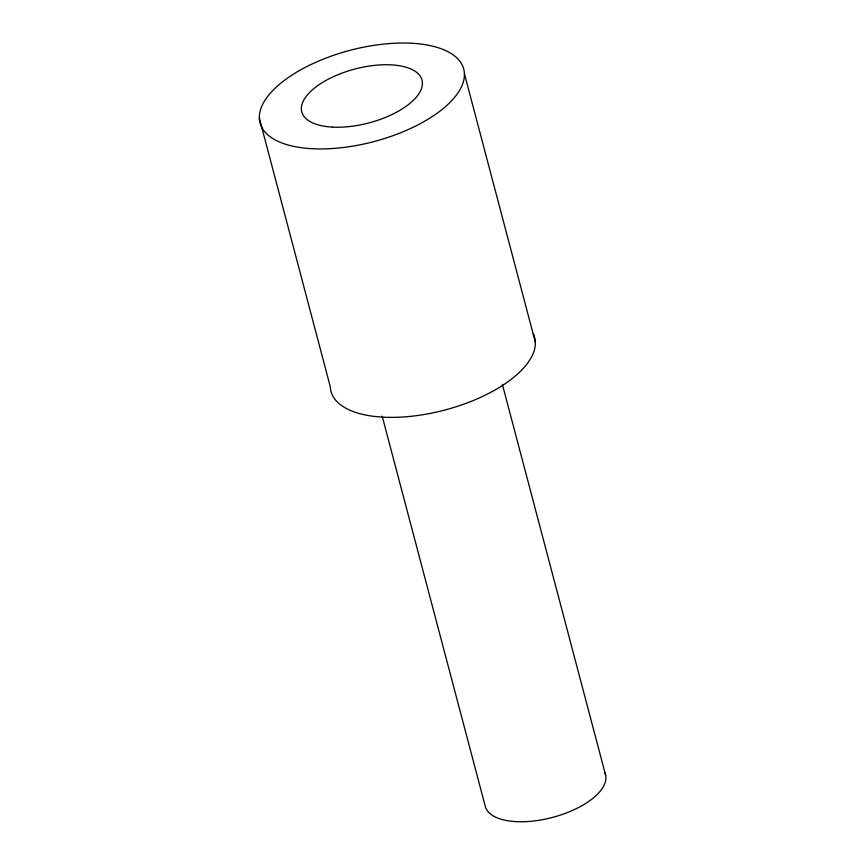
<?xml version="1.0" encoding="UTF-8"?>
<svg xmlns="http://www.w3.org/2000/svg" width="865" height="865" viewBox="0 0 865 865"><rect width="100%" height="100%" fill="white"/><g stroke="black" fill="none" stroke-linecap="round" stroke-linejoin="round"><path stroke-width="1.3" d="M464.418 73.741A105.335 47.164 -14.8 0 1 312.243 148.715A105.335 47.164 -14.8 0 1 308.989 65.491A105.335 47.164 -14.8 0 1 464.418 73.741L535.349 342.194M502.37 384.374L605.651 775.256M382.179 416.162L485.114 805.737A62.183 27.842 -14.8 0 0 553.687 817.101A62.183 27.842 -14.8 0 0 604.927 772.942M259.349 118.224L330.279 386.677A105.335 47.164 -14.8 0 0 444.069 410.237A105.335 47.164 -14.8 0 0 533.283 333.793M332.582 127.112A62.183 27.842 -14.8 0 0 422.412 82.845A62.183 27.842 -14.8 0 0 330.657 77.991A62.183 27.842 -14.8 0 0 332.582 127.112"/></g></svg>
